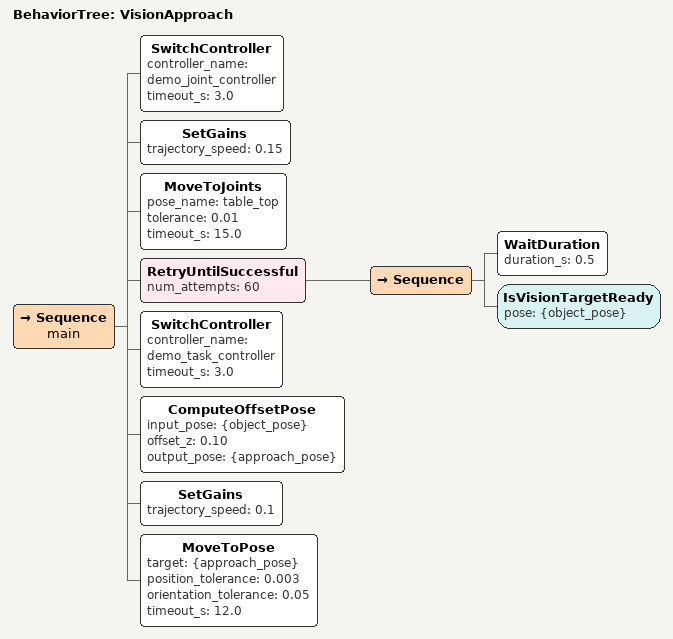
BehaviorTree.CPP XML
<!-- file: trees/vision_approach.xml -->
<!-- UR5e vision-based approach demo (arm only, no hand) -->
<!-- BehaviorTree.CPP v4 syntax -->

<root BTCPP_format="4" main_tree_to_execute="VisionApproach">

  <BehaviorTree ID="VisionApproach">
    <Sequence name="main">

      <!-- Phase 1: Move to table_top joint pose                     -->
      <!--   Switch to joint-space controller (demo_joint_controller)-->
      <!--   and move to the table_top pose defined in poses.yaml.   -->
      <!--   This positions the arm for downward observation of the  -->
      <!--   workspace before vision detection begins.               -->
      <SwitchController controller_name="demo_joint_controller"
                        timeout_s="3.0"/>

      <SetGains
                trajectory_speed="0.15"/>

      <MoveToJoints pose_name="table_top"
                    tolerance="0.01"
                    timeout_s="15.0"/>

      <!-- Phase 2: Wait for valid vision data                       -->
      <!--   Poll /world_target_info (geometry_msgs/Polygon) every   -->
      <!--   0.5s, up to 60 attempts (30s total). Succeeds when the  -->
      <!--   topic publishes non-zero object pose data.              -->
      <RetryUntilSuccessful num_attempts="60">
        <Sequence>
          <WaitDuration duration_s="0.5"/>
          <IsVisionTargetReady pose="{object_pose}"/>
        </Sequence>
      </RetryUntilSuccessful>

      <!-- Phase 3: Switch to task-space controller                  -->
      <!--   Switch to demo_task_controller for Cartesian-space      -->
      <!--   motion. Loads current gains into blackboard so that     -->
      <!--   subsequent SetGains only overrides specified values.    -->
      <SwitchController controller_name="demo_task_controller"
                        timeout_s="3.0"/>

      <!-- Phase 4: Approach detected object from above              -->
      <!--   Compute a pose 10cm above the detected object and move  -->
      <!--   there in task-space. This is the final pre-grasp        -->
      <!--   position before any manipulation begins.                -->
      <ComputeOffsetPose input_pose="{object_pose}"
                         offset_z="0.10"
                         output_pose="{approach_pose}"/>

      <SetGains
                trajectory_speed="0.1"/>

      <MoveToPose target="{approach_pose}"
                  position_tolerance="0.003"
                  orientation_tolerance="0.05"
                  timeout_s="12.0"/>

    </Sequence>
  </BehaviorTree>

</root>
